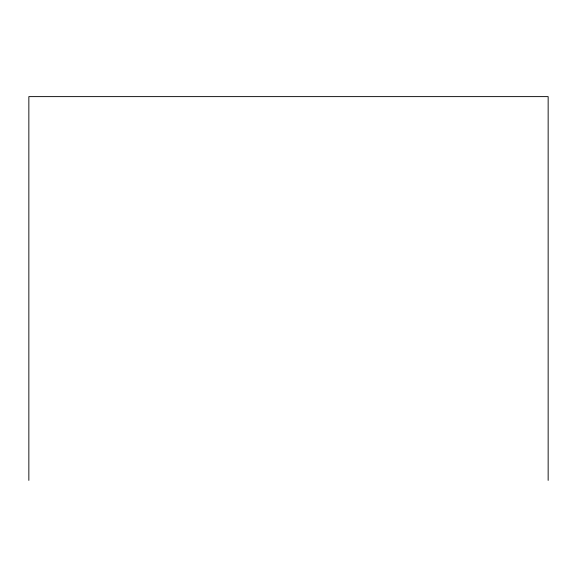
<?xml version="1.0" encoding="UTF-8"?>
<svg xmlns="http://www.w3.org/2000/svg" width="577" height="577" viewBox="0 0 577 577"><rect width="100%" height="100%" fill="white"/><g stroke="black" fill="none" stroke-linecap="round" stroke-linejoin="round"><path stroke-width="0.87" d="M548.15 480.381L548.15 96.619L28.85 96.619L28.85 480.381"/></g></svg>
